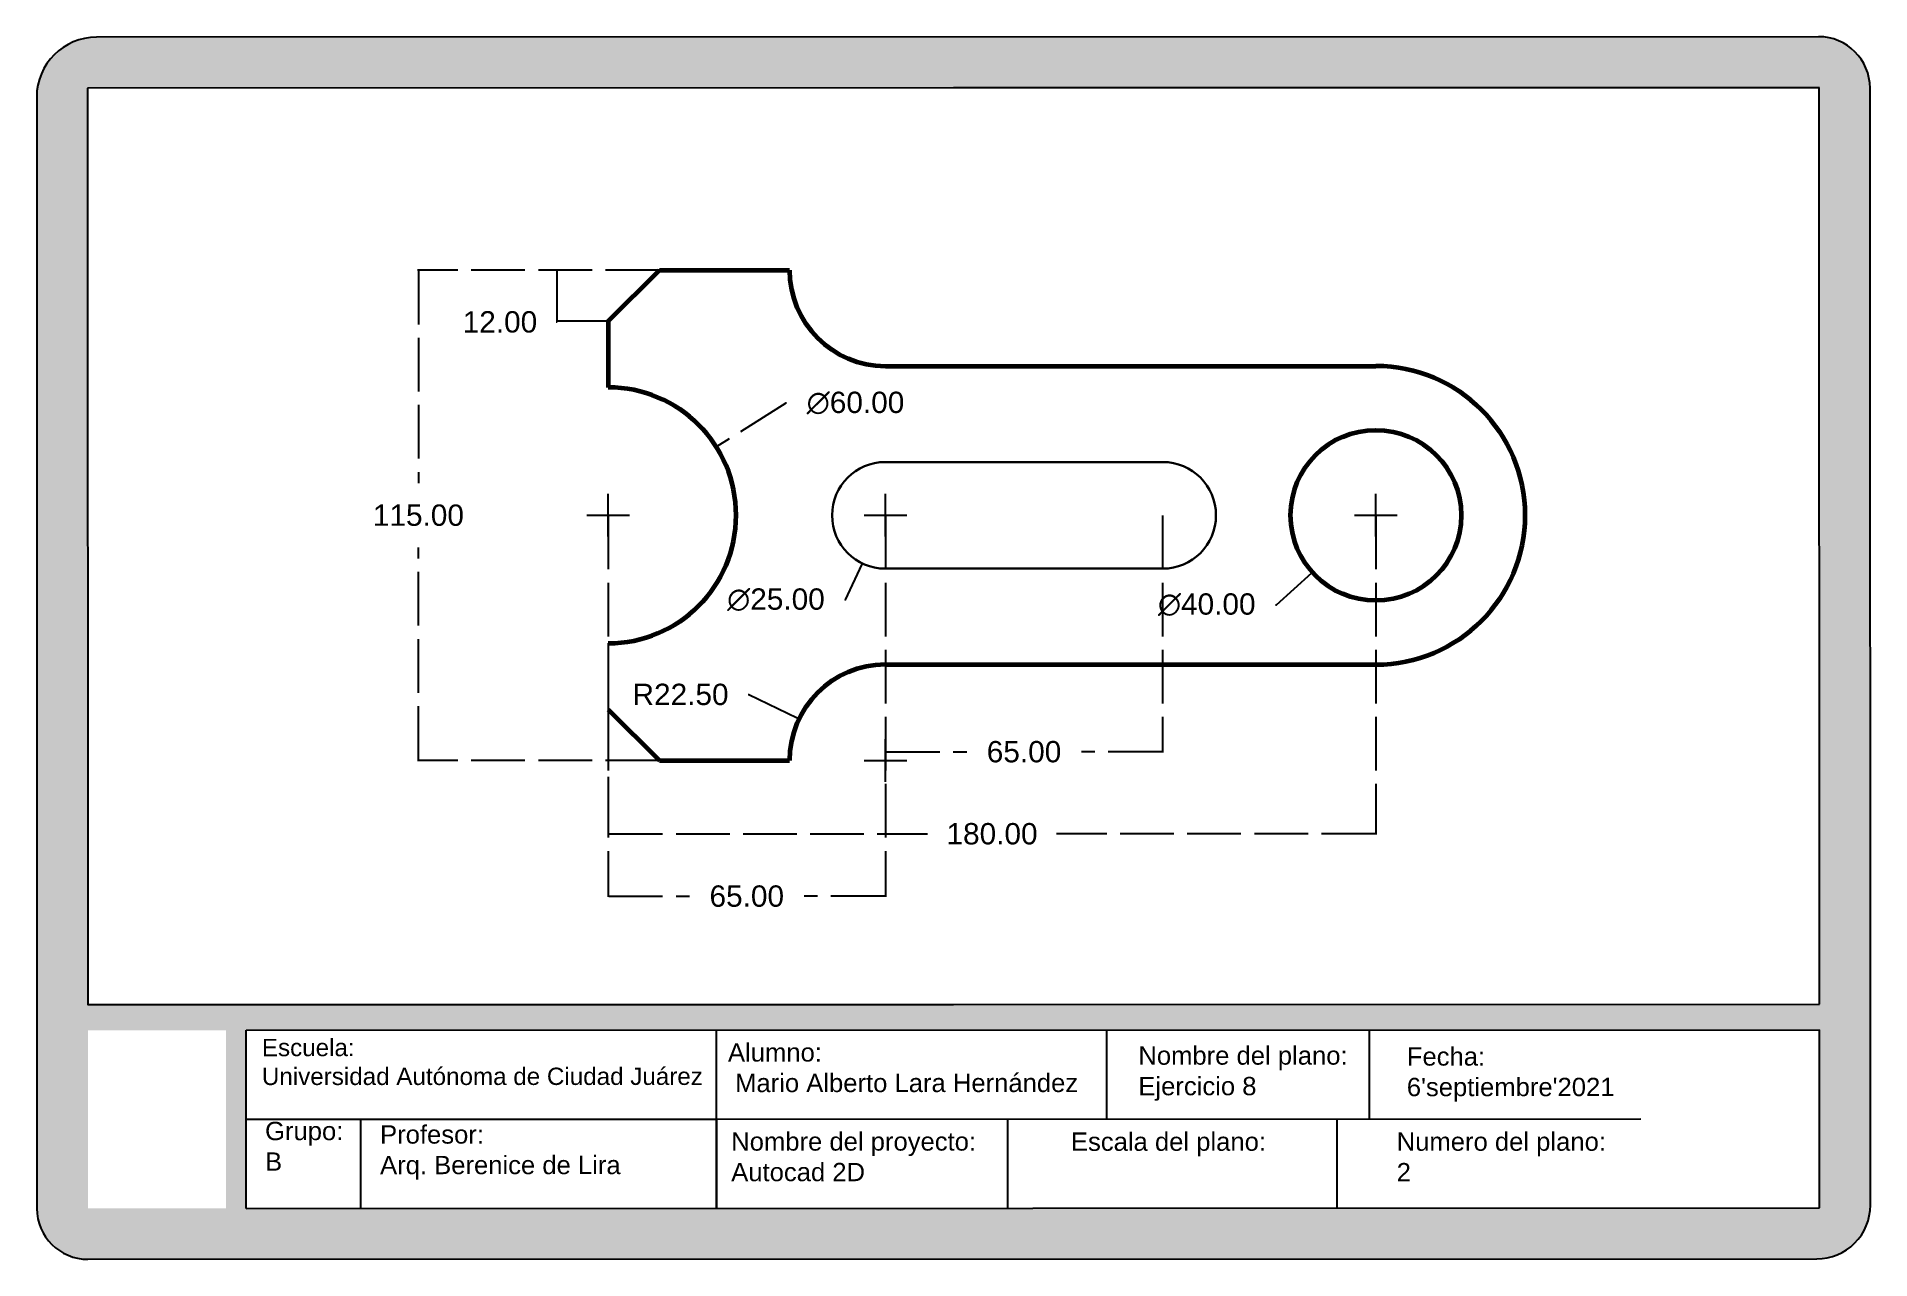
# Paper-space layout 'Layout1' of a CAD drawing. Header units: inches, sheet in millimetres. Extents: x -11 to 409, y 1 to 281.
# The model-space entities are those that its viewports show. They can reach past a viewport. Long polylines and large blocks are cut down to what shows.
import ezdxf

# ---------------------------------------------------------------- set-up
doc = ezdxf.new("R2010")
doc.units = ezdxf.units.IN
doc.header["$MEASUREMENT"] = 0
doc.linetypes.add('ACAD_ISO02W100', pattern=[15, 12, -3])
for name, color, linetype, lineweight in [('Layer1', 160, 'Continuous', 60), ('Layer2', 90, 'Continuous', 30), ('Layer3', 50, 'ACAD_ISO02W100', 9)]:
    doc.layers.add(name, color=color, linetype=linetype, lineweight=lineweight)
doc.styles.get("Standard").update_dxf_attribs({"font": 'arial.ttf'})
doc.dimstyles.get("Standard").update_dxf_attribs({"dimtxt": 5, "dimasz": 0.18, "dimexe": 0.18, "dimexo": 0.0625, "dimgap": 5, "dimtad": 0, "dimtih": 1, "dimtoh": 1, "dimzin": 0, "dimdsep": 46, "dimtxsty": 'Standard', "dimcen": 5, "dimclrd": 5, "dimclre": 5, "dimclrt": 5, "dimadec": 0, "dimazin": 0, "dimtfac": 1, "dimtofl": 0, "dimtmove": 0, "dimatfit": 3, "dimfxl": 1, "dimtfillclr": 5, "dimtolj": 1, "dimtzin": 0, "dimarcsym": 0})

# ---------------------------------------------------------------- blocks, each defined once
blk = doc.blocks.new('*D1')
at = {"layer": 'Defpoints', "color": 0, "transparency": 16777216}
for p in [(-32.15, 34.98), (24.34, 34.98), (24.34, -80.02)]:
    blk.add_point(p, dxfattribs=at)
at = {"layer": 'Layer3', "color": 5, "lineweight": -2, "transparency": 16777216}
for p, q in [((24.28, 34.98), (-32.33, 34.98)), ((-32.15, 34.8), (-32.15, -14.97)), ((-32.15, -79.84), (-32.15, -30.08)), ((24.28, -80.02), (-32.33, -80.02))]:
    blk.add_line(p, q, dxfattribs=at)
at = {"layer": 'Layer3', "color": 5, "transparency": 16777216}
for points in [[(-32.18, 34.8), (-32.12, 34.8), (-32.15, 34.98)], [(-32.18, -79.84), (-32.12, -79.84), (-32.15, -80.02)]]:
    blk.add_solid(points, dxfattribs=at)
at = {"layer": 'Layer3', "color": 5, "transparency": 16777216, "insert": (-32.15, -22.52), "char_height": 5, "attachment_point": 5}
blk.add_mtext('\\A1;115.00', dxfattribs=at)
blk = doc.blocks.new('*D2')
at = {"layer": 'Defpoints', "color": 0, "transparency": 16777216}
for p in [(37.7, -6.5), (-13.02, -38.55)]:
    blk.add_point(p, dxfattribs=at)
at = {"layer": 'Layer3', "color": 5, "lineweight": -2, "transparency": 16777216}
for p, q in [((54, 3.8), (37.85, -6.4)), ((54.18, 3.8), (54, 3.8)), ((12.34, -27.52), (12.34, -17.52)), ((7.34, -22.52), (17.34, -22.52))]:
    blk.add_line(p, q, dxfattribs=at)
at = {"layer": 'Layer3', "color": 5, "transparency": 16777216}
blk.add_solid([(37.84, -6.37), (37.87, -6.43), (37.7, -6.5)], dxfattribs=at)
at = {"layer": 'Layer3', "color": 5, "transparency": 16777216, "insert": (70.33, 3.8), "char_height": 5, "attachment_point": 5}
blk.add_mtext('\\A1;∅60.00', dxfattribs=at)
blk = doc.blocks.new('*D3')
at = {"layer": 'Defpoints', "color": 0, "transparency": 16777216}
for p in [(82.67, -11.22), (72.01, -33.83)]:
    blk.add_point(p, dxfattribs=at)
at = {"layer": 'Layer3', "color": 5, "lineweight": -2, "transparency": 16777216}
for p, q in [((77.34, -27.52), (77.34, -17.52)), ((72.34, -22.52), (82.34, -22.52)), ((68.01, -42.32), (71.93, -33.99)), ((67.83, -42.32), (68.01, -42.32))]:
    blk.add_line(p, q, dxfattribs=at)
at = {"layer": 'Layer3', "color": 5, "transparency": 16777216}
blk.add_solid([(71.91, -33.98), (71.96, -34.01), (72.01, -33.83)], dxfattribs=at)
at = {"layer": 'Layer3', "color": 5, "transparency": 16777216, "insert": (51.68, -42.32), "char_height": 5, "attachment_point": 5}
blk.add_mtext('\\A1;∅25.00', dxfattribs=at)
blk = doc.blocks.new('*D4')
at = {"layer": 'Defpoints', "color": 0, "transparency": 16777216}
for p in [(207.22, -9.16), (177.46, -35.89)]:
    blk.add_point(p, dxfattribs=at)
at = {"layer": 'Layer3', "color": 5, "lineweight": -2, "transparency": 16777216}
for p, q in [((192.34, -27.52), (192.34, -17.52)), ((187.34, -22.52), (197.34, -22.52)), ((169.01, -43.48), (177.33, -36.01)), ((168.83, -43.48), (169.01, -43.48))]:
    blk.add_line(p, q, dxfattribs=at)
at = {"layer": 'Layer3', "color": 5, "transparency": 16777216}
blk.add_solid([(177.31, -35.99), (177.35, -36.03), (177.46, -35.89)], dxfattribs=at)
at = {"layer": 'Layer3', "color": 5, "transparency": 16777216, "insert": (152.68, -43.48), "char_height": 5, "attachment_point": 5}
blk.add_mtext('\\A1;∅40.00', dxfattribs=at)
blk = doc.blocks.new('*D5')
at = {"layer": 'Defpoints', "color": 0, "transparency": 16777216}
for p in [(192.34, -22.52), (12.34, -68.02), (192.34, -97.21)]:
    blk.add_point(p, dxfattribs=at)
at = {"layer": 'Layer3', "color": 5, "lineweight": -2, "transparency": 16777216}
for p, q in [((192.34, -22.59), (192.34, -97.39)), ((12.34, -68.09), (12.34, -97.39)), ((12.52, -97.21), (87.21, -97.21)), ((192.16, -97.21), (117.48, -97.21))]:
    blk.add_line(p, q, dxfattribs=at)
at = {"layer": 'Layer3', "color": 5, "transparency": 16777216}
for points in [[(12.52, -97.18), (12.52, -97.24), (12.34, -97.21)], [(192.16, -97.18), (192.16, -97.24), (192.34, -97.21)]]:
    blk.add_solid(points, dxfattribs=at)
at = {"layer": 'Layer3', "color": 5, "transparency": 16777216, "insert": (102.34, -97.21), "char_height": 5, "attachment_point": 5}
blk.add_mtext('\\A1;180.00', dxfattribs=at)
blk = doc.blocks.new('*D6')
at = {"layer": 'Defpoints', "color": 0, "transparency": 16777216}
for p in [(24.34, 34.98), (0.34, 22.98), (12.34, 22.98)]:
    blk.add_point(p, dxfattribs=at)
at = {"layer": 'Layer3', "color": 5, "lineweight": -2, "transparency": 16777216}
for p, q in [((24.28, 34.98), (0.16, 34.98)), ((0.34, 34.8), (0.34, 23.16)), ((12.28, 22.98), (0.16, 22.98)), ((0.34, 22.8), (0.16, 22.8)), ((0.34, 22.98), (0.34, 22.8))]:
    blk.add_line(p, q, dxfattribs=at)
at = {"layer": 'Layer3', "color": 5, "transparency": 16777216}
for points in [[(0.31, 34.8), (0.37, 34.8), (0.34, 34.98)], [(0.31, 23.16), (0.37, 23.16), (0.34, 22.98)]]:
    blk.add_solid(points, dxfattribs=at)
at = {"layer": 'Layer3', "color": 5, "transparency": 16777216, "insert": (-13.03, 22.8), "char_height": 5, "attachment_point": 5}
blk.add_mtext('\\A1;12.00', dxfattribs=at)
blk = doc.blocks.new('*D7')
at = {"layer": 'Defpoints', "color": 0, "transparency": 16777216}
for p in [(12.34, -22.52), (77.34, -22.52), (77.34, -111.83)]:
    blk.add_point(p, dxfattribs=at)
at = {"layer": 'Layer3', "color": 5, "lineweight": -2, "transparency": 16777216}
for p, q in [((12.34, -22.59), (12.34, -112.01)), ((77.34, -22.59), (77.34, -112.01)), ((12.52, -111.83), (31.4, -111.83)), ((77.16, -111.83), (58.28, -111.83))]:
    blk.add_line(p, q, dxfattribs=at)
at = {"layer": 'Layer3', "color": 5, "transparency": 16777216}
for points in [[(12.52, -111.8), (12.52, -111.86), (12.34, -111.83)], [(77.16, -111.8), (77.16, -111.86), (77.34, -111.83)]]:
    blk.add_solid(points, dxfattribs=at)
at = {"layer": 'Layer3', "color": 5, "transparency": 16777216, "insert": (44.84, -111.83), "char_height": 5, "attachment_point": 5}
blk.add_mtext('\\A1;65.00', dxfattribs=at)
blk = doc.blocks.new('*D8')
at = {"layer": 'Defpoints', "color": 0, "transparency": 16777216}
for p in [(77.34, -22.52), (142.34, -22.52), (142.34, -77.97)]:
    blk.add_point(p, dxfattribs=at)
at = {"layer": 'Layer3', "color": 5, "lineweight": -2, "transparency": 16777216}
for p, q in [((77.34, -22.59), (77.34, -78.15)), ((142.34, -22.59), (142.34, -78.15)), ((77.52, -77.97), (96.4, -77.97)), ((142.16, -77.97), (123.28, -77.97))]:
    blk.add_line(p, q, dxfattribs=at)
at = {"layer": 'Layer3', "color": 5, "transparency": 16777216}
for points in [[(77.52, -77.94), (77.52, -78), (77.34, -77.97)], [(142.16, -77.94), (142.16, -78), (142.34, -77.97)]]:
    blk.add_solid(points, dxfattribs=at)
at = {"layer": 'Layer3', "color": 5, "transparency": 16777216, "insert": (109.84, -77.97), "char_height": 5, "attachment_point": 5}
blk.add_mtext('\\A1;65.00', dxfattribs=at)
blk = doc.blocks.new('*D9')
at = {"layer": 'Defpoints', "color": 0, "transparency": 16777216}
for p in [(57.08, -70.23), (77.34, -80.02)]:
    blk.add_point(p, dxfattribs=at)
at = {"layer": 'Layer3', "color": 5, "lineweight": -2, "transparency": 16777216}
for p, q in [((45.13, -64.54), (45.31, -64.54)), ((45.31, -64.54), (56.92, -70.15)), ((77.34, -85.02), (77.34, -75.02)), ((72.34, -80.02), (82.34, -80.02))]:
    blk.add_line(p, q, dxfattribs=at)
at = {"layer": 'Layer3', "color": 5, "transparency": 16777216}
blk.add_solid([(56.94, -70.12), (56.91, -70.18), (57.08, -70.23)], dxfattribs=at)
at = {"layer": 'Layer3', "color": 5, "transparency": 16777216, "insert": (29.31, -64.54), "char_height": 5, "attachment_point": 5}
blk.add_mtext('\\A1;R22.50', dxfattribs=at)

msp = doc.modelspace()

# ---------------------------------------------------------------- linework, layer by layer
msp.add_line((12.341, -52.524), (12.341, -68.024))
at = {"layer": 'Layer1'}
for p, q in [((12.341, 22.976), (24.341, 34.976)), ((24.341, 34.976), (54.841, 34.976)), ((12.341, 22.976), (12.341, 7.476)), ((77.341, 12.476), (192.341, 12.476)), ((77.341, -57.524), (192.341, -57.524)), ((12.341, -68.024), (24.341, -80.024)), ((24.341, -80.024), (54.841, -80.024))]:
    msp.add_line(p, q, dxfattribs=at)
msp.add_circle((192.341, -22.524), 20, dxfattribs=at)
for centre, radius, start, end in [((77.341, 34.976), 22.5, 180, 270), ((192.341, -22.524), 35, 270, 90), ((12.341, -22.524), 30, 270, 90), ((77.341, -80.024), 22.5, 90, 180)]:
    msp.add_arc(centre, radius, start, end, dxfattribs=at)
at = {"layer": 'Layer2'}
for p, q in [((77.341, -10.024), (142.341, -10.024)), ((77.341, -35.024), (142.341, -35.024))]:
    msp.add_line(p, q, dxfattribs=at)
for centre, start, end in [((77.341, -22.524), 90, 270), ((142.341, -22.524), 270, 90)]:
    msp.add_arc(centre, 12.5, start, end, dxfattribs=at)

# ---------------------------------------------------------------- dimensions: what is measured, and where the dimension line sits
at = {"layer": 'Layer3'}
for base, p1, p2, picture, middle in [((-32.151, 34.976), (24.341, -80.024), (24.341, 34.976), '*D1', (-32.151, -22.524)), ((0.341, 22.976), (24.341, 34.976), (12.341, 22.976), '*D6', (-13.031, 22.796))]:
    dim = msp.add_linear_dim(base=base, p1=p1, p2=p2, angle=90, dimstyle='Standard', dxfattribs=at)
    dim.commit()
    dim.dimension.update_dxf_attribs({"geometry": picture, "text_midpoint": middle})
for p1, p2, picture, middle in [((-13.018, -38.553), (37.701, -6.496), '*D2', (70.326, 3.805)), ((82.671, -11.218), (72.011, -33.831), '*D3', (51.683, -42.317)), ((207.219, -9.158), (177.464, -35.891), '*D4', (152.684, -43.484))]:
    dim = msp.add_diameter_dim_2p(p1=p1, p2=p2, dimstyle='Standard', dxfattribs=at)
    dim.commit()
    dim.dimension.update_dxf_attribs({"geometry": picture, "text_midpoint": middle, "dimtype": 163})
for base, p1, p2, picture, middle in [((192.341, -97.209), (12.341, -68.024), (192.341, -22.524), '*D5', (102.341, -97.209)), ((77.341, -111.827), (12.341, -22.524), (77.341, -22.524), '*D7', (44.841, -111.827)), ((142.341, -77.966), (77.341, -22.524), (142.341, -22.524), '*D8', (109.841, -77.966))]:
    dim = msp.add_linear_dim(base=base, p1=p1, p2=p2, dimstyle='Standard', dxfattribs=at)
    dim.commit()
    dim.dimension.update_dxf_attribs({"geometry": picture, "text_midpoint": middle})
dim = msp.add_radius_dim(center=(77.341, -80.024), mpoint=(57.085, -70.23), dimstyle='Standard', dxfattribs=at)
dim.commit()
dim.dimension.update_dxf_attribs({"geometry": '*D9', "text_midpoint": (29.313, -64.538), "dimtype": 164})

psp = doc.layouts.get("Layout1")

# ---------------------------------------------------------------- hatches: boundary and pattern name
at = {"true_color": 0x000000}
h = psp.add_hatch(dxfattribs=at)
h.set_pattern_fill('AR-CONC', color=18, scale=2.098871, angle=0.015)
h.set_pattern_definition([(50.015, (-517.094, -35.028), (15.05471, -1.31314), [1.57415, -17.31569]), (355.015, (-517.094, -35.028), (-2.91635, 15.78678), [1.25932, -13.85255]), (100.4665, (-515.84, -35.138), (12.13836, 14.47364), [1.33782, -14.71607]), (46.1992, (-517.095, -30.83), (22.40093, -3.46816), [2.36123, -25.97353]), (96.6507, (-515.229, -31.12), (19.612, 20.45064), [2.00674, -22.0741]), (351.1992, (-517.095, -30.83), (19.612, 20.45064), [1.889, -20.7788]), (21.015, (-514.996, -31.879), (12.53053, -8.44716), [1.57415, -17.31569]), (326.015, (-514.996, -31.88), (5.10288, 15.2213), [1.25932, -13.85255]), (71.4665, (-513.952, -32.583), (17.6334, 6.77414), [1.33782, -14.71607]), (37.51503, (-517.094, -35.028), (0.253387, 6.98708), [0, -13.68464, 0, -14.06244, 0, -13.90502]), (7.515, (-517.094, -35.028), (5.51932, 8.27964), [0, -8.01769, 0, -13.36981, 0, -5.29965]), (327.515, (-521.7747, -35.0293), (11.20437, -0.470458), [0, -5.24718, 0, -16.371195, 0, -21.72332]), (317.515, (-523.874, -35.03), (12.23977, 2.10429), [0, -6.82133, 0, -10.87215, 0, -15.4267])])
h.paths.add_polyline_path([(1.09, 12.86), (1.09, 53.67), (32.68, 53.67), (32.68, 12.86)], flags=16)
h.paths.add_polyline_path([(37.35, 12.87), (37.33, 53.68), (397.54, 53.77), (397.55, 12.96)], flags=16)
h.paths.add_polyline_path([(1.08, 59.5), (1.03, 269.39), (397.48, 269.49), (397.54, 59.6)], flags=16)
h.paths.add_polyline_path([(396.95, 1.3, 0.414214), (409.21, 13.56), (409.14, 269.39, 0.414214), (397.37, 281.15), (3.09, 281.05, 0.414214), (-10.63, 267.32), (-10.57, 12.86, 0.414214), (1.1, 1.2)])

# ---------------------------------------------------------------- linework, layer by layer
for p, q in [((397.37, 281.15), (3.09, 281.05)), ((397.48, 269.49), (1.03, 269.39)), ((1.03, 269.39), (1.08, 59.5)), ((397.54, 59.6), (397.48, 269.49)), ((409.21, 13.56), (409.14, 269.39)), ((-10.63, 267.32), (-10.57, 12.86)), ((1.08, 59.5), (397.54, 59.6)), ((37.33, 53.68), (397.54, 53.77)), ((37.35, 12.87), (37.33, 53.68)), ((145.05, 12.9), (145.04, 53.71)), ((234.4, 33.33), (234.4, 53.73)), ((294.53, 33.34), (294.53, 53.75)), ((397.55, 12.96), (397.54, 53.77)), ((37.34, 33.27), (145.05, 33.3)), ((37.34, 33.27), (37.34, 33.27)), ((63.59, 12.88), (63.59, 33.28)), ((145.05, 33.3), (356.68, 33.36)), ((145.05, 33.3), (145.05, 12.9)), ((211.72, 12.91), (211.71, 33.32)), ((287.16, 12.93), (287.16, 33.34)), ((37.35, 12.87), (397.55, 12.96)), ((1.1, 1.2), (396.95, 1.3))]:
    psp.add_line(p, q)
for centre, radius, start, end in [((3.1, 267.32), 13.73, 90.015, 180.015), ((397.38, 269.39), 11.76, 0.015, 90.015), ((1.09, 12.86), 11.66, 180.015, 270.015), ((396.95, 13.56), 12.26, 270.015, 0.015)]:
    psp.add_arc(centre, radius, start, end)

# ---------------------------------------------------------------- texts
at = {"attachment_point": 1, "rotation": 0.015}
for s, width, heights, insert, char_height in [('{\\C30;\\c2005496;Escuela:\\PUniversidad Autónoma de Ciudad Juárez}', 118.6852, [20.68], (40.93, 51.68), 3.9645), ('{\\H0.9x;\\C30;\\c2005496;Alumno:\\P Mario Alberto Lara Hernández} ', 99.6321, [0], (147.65, 50.68), 4.6642), ('{\\H0.9x;\\C30;\\c2005496;Nombre del plano:\\PEjercicio 8}', 99.6321, [0], (241.61, 49.96), 4.6642), ("{\\H0.9x;\\C30;\\c2005496;Fecha:\\P6'septiembre'2021}", 99.6321, [0], (303.08, 49.75), 4.6642), ('{\\C30;\\c2005496;Grupo:\\PB}', 52.3961, [0], (41.66, 32.68), 4.1977), ('{\\C30;\\c2005496;Profesor:\\PArq. Berenice de Lira}', 71.4493, [0], (67.99, 31.89), 4.1977), ('{\\H0.9x;\\C30;\\c2005496;Nombre del proyecto:\\PAutocad 2D}', 99.6321, [0], (148.39, 30.28), 4.6642), ('{\\H0.9x;\\C30;\\c2005496;Escala del plano:}', 99.6321, [0], (226.18, 30.24), 4.6642), ('{\\H0.9x;\\C30;\\c2005496;Numero del plano:\\P2}', 99.6321, [0], (300.76, 30.25), 4.6642)]:
    psp.add_mtext_dynamic_manual_height_columns(s, width=width, gutter_width=23.32, heights=heights, dxfattribs=dict(at, insert=insert, char_height=char_height))

# ---------------------------------------------------------------- viewports
at = {"layer": 'Layer3'}
psp.add_viewport(center=(199.28, 164.5), size=(396.51, 209.7831), view_center_point=(93.298, -29.747), view_height=214.81183, dxfattribs=at)

doc.saveas('drawing.dxf')
